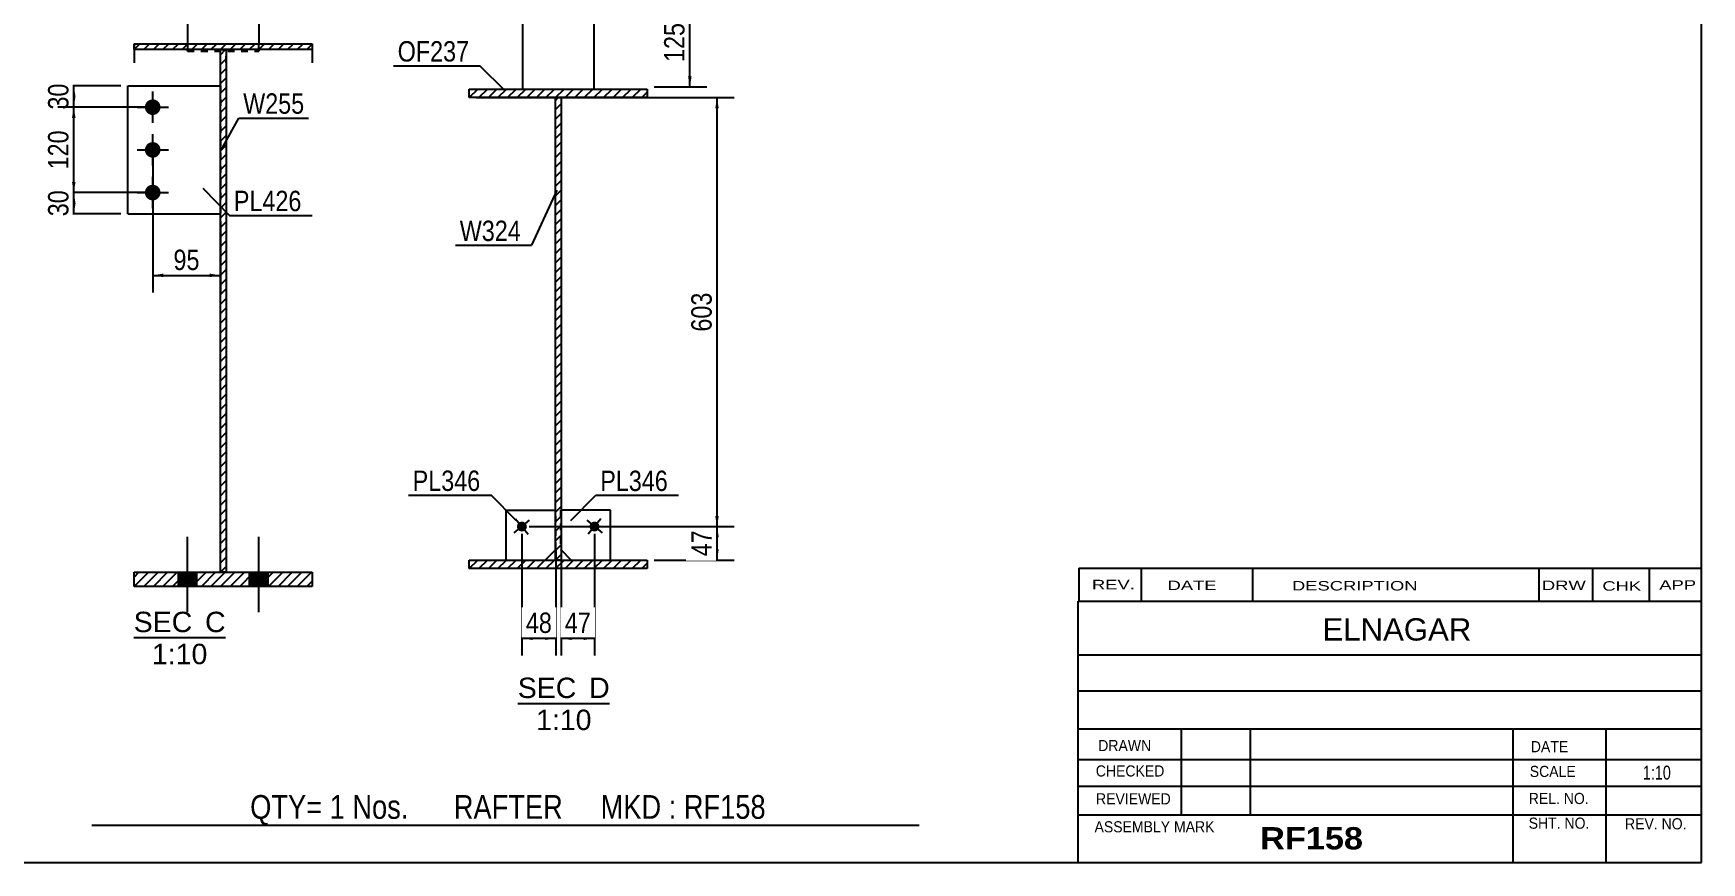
# Model space of a CAD drawing. Header units: millimetres. Extents: x -1031 to -628, y -184 to 93.
# Drawn here: x -862.7 to -628.3, y -183.6 to -67 of the extents above; entities that cross this region are included whole.
import ezdxf

# ---------------------------------------------------------------- set-up
doc = ezdxf.new("R2010")
doc.units = ezdxf.units.MM
doc.linetypes.add('DXK_LINE_DOT1', pattern=[1.8814, 0.9407, -0.9407])
doc.styles.add('Arial', font='ARIAL.TTF', dxfattribs={"height": 0.2})
doc.styles.add('Arial Bold', font='ARIALBD.TTF', dxfattribs={"height": 0.2})
doc.styles.add('Arial Narrow', font='ARIALN.TTF', dxfattribs={"height": 0.2})

# ---------------------------------------------------------------- blocks, each defined once
blk = doc.blocks.new('Unknown-624476958-1210')
at = {"color": 5, "linetype": 'Continuous'}
for p, q in [((-628.32, -183.58), (-628.32, 93.42)), ((-1028.32, -183.58), (-628.32, -183.58))]:
    blk.add_line(p, q, dxfattribs=at)
blk = doc.blocks.new('Unknown-624476958-12 - 1257')
at = {"color": 1, "linetype": 'Continuous'}
blk.add_line((-794.62, -161.19), (-781.71, -161.19), dxfattribs=at)
at = {"color": 0, "linetype": 'Continuous'}
for points in [[(-786.4, -160.44), (-786.4, -157.44), (-794.62, -157.44), (-794.62, -160.44)], [(-781.71, -160.44), (-781.71, -157.44), (-784.6, -157.44), (-784.6, -160.44)], [(-784.27, -164.94), (-784.27, -161.94), (-792.05, -161.94), (-792.05, -164.94)]]:
    blk.add_wipeout(points, dxfattribs=at)
at = {"color": 136, "linetype": 'Continuous', "style": 'Arial'}
for s, height, p in [('SEC', 2.865, (-794.62, -160.44)), ('D', 2.87, (-784.6, -160.44)), ('1:10', 2.865, (-792.05, -164.94))]:
    blk.add_text(s, height=height, dxfattribs=at).set_placement(p)
blk = doc.blocks.new('Unknown-624476958-14 - 1557')
at = {"color": 1, "linetype": 'Continuous'}
blk.add_line((-848.57, -151.93), (-835.66, -151.93), dxfattribs=at)
at = {"color": 0, "linetype": 'Continuous'}
for points in [[(-840.35, -151.18), (-840.35, -148.18), (-848.57, -148.18), (-848.57, -151.18)], [(-835.66, -151.18), (-835.66, -148.18), (-838.55, -148.18), (-838.55, -151.18)], [(-838.23, -155.68), (-838.23, -152.68), (-846.01, -152.68), (-846.01, -155.68)]]:
    blk.add_wipeout(points, dxfattribs=at)
at = {"color": 136, "linetype": 'Continuous', "style": 'Arial'}
for s, height, p in [('SEC', 2.865, (-848.57, -151.18)), ('C', 2.87, (-838.55, -151.18)), ('1:10', 2.865, (-846.01, -155.68))]:
    blk.add_text(s, height=height, dxfattribs=at).set_placement(p)
blk = doc.blocks.new('Bolt-624476958-1289 - 1257')
at = {"linetype": 'Continuous'}
blk.add_hatch(color=3, dxfattribs=at).paths.add_polyline_path([(-783.3, -136.79, -1), (-784.37, -135.89, -1)])
at = {"color": 3, "linetype": 'Continuous'}
for p, q in [((-784.91, -135.44), (-782.76, -137.24)), ((-782.94, -135.27), (-784.74, -137.41))]:
    blk.add_line(p, q, dxfattribs=at)
blk = doc.blocks.new('Part-624476958-1378 - 1257')
at = {"linetype": 'Continuous'}
h = blk.add_hatch(dxfattribs=at)
h.set_pattern_fill('', scale=0.3, style=0, pattern_type=0)
h.set_pattern_definition([(45, (-801.436, -142.239), (-0.67352, 0.67352), [])])
h.paths.add_polyline_path([(-801.44, -141.04), (-801.44, -142.24), (-776.44, -142.24), (-776.44, -141.04)])
at = {"color": 2, "linetype": 'Continuous'}
for p, q in [((-801.44, -142.24), (-801.44, -141.04)), ((-801.44, -141.04), (-776.44, -141.04)), ((-776.44, -142.24), (-801.44, -142.24)), ((-776.44, -141.04), (-776.44, -142.24))]:
    blk.add_line(p, q, dxfattribs=at)
blk = doc.blocks.new('Bolt-624476958-1290 - 1257')
at = {"linetype": 'Continuous'}
blk.add_hatch(color=3, dxfattribs=at).paths.add_polyline_path([(-793.5, -135.89, -1), (-794.57, -136.79, -1)])
at = {"color": 3, "linetype": 'Continuous'}
for p, q in [((-795.11, -137.24), (-792.96, -135.44)), ((-794.94, -135.27), (-793.14, -137.41))]:
    blk.add_line(p, q, dxfattribs=at)
blk = doc.blocks.new('Part-624476958-1292 - 1257')
at = {"color": 2, "linetype": 'Continuous'}
for p, q in [((-796.27, -141.04), (-796.27, -134.04)), ((-796.27, -134.04), (-789.34, -134.04)), ((-790.77, -141.04), (-789.34, -139.61))]:
    blk.add_line(p, q, dxfattribs=at)
at = {"color": 7, "linetype": 'DXK_LINE_DOT1'}
for p, q in [((-789.27, -134.04), (-789.34, -134.04)), ((-789.27, -139.54), (-789.27, -134.04)), ((-789.34, -139.61), (-789.27, -139.54)), ((-796.27, -141.04), (-790.77, -141.04))]:
    blk.add_line(p, q, dxfattribs=at)
blk = doc.blocks.new('Part-624476958-1293 - 1257')
at = {"color": 7, "linetype": 'DXK_LINE_DOT1'}
for p, q in [((-788.54, -134.04), (-788.61, -134.04)), ((-788.61, -134.04), (-788.61, -139.54)), ((-788.54, -139.61), (-788.61, -139.54)), ((-787.11, -141.04), (-781.61, -141.04))]:
    blk.add_line(p, q, dxfattribs=at)
at = {"color": 2, "linetype": 'Continuous'}
for p, q in [((-781.61, -134.04), (-788.54, -134.04)), ((-781.61, -141.04), (-781.61, -134.04)), ((-787.11, -141.04), (-788.54, -139.61))]:
    blk.add_line(p, q, dxfattribs=at)
blk = doc.blocks.new('Part-624476958-1294 - 1257')
at = {"color": 2, "linetype": 'Continuous'}
for p, q in [((-793.94, -45.84), (-793.94, -74.84)), ((-793.94, -45.84), (-783.94, -45.84)), ((-783.94, -45.84), (-783.94, -74.84))]:
    blk.add_line(p, q, dxfattribs=at)
at = {"color": 7, "linetype": 'DXK_LINE_DOT1'}
for p, q in [((-783.94, -45.84), (-793.94, -45.84)), ((-793.94, -74.84), (-783.94, -74.84))]:
    blk.add_line(p, q, dxfattribs=at)
blk = doc.blocks.new('Part-624476958-1401 - 1257')
at = {"linetype": 'Continuous'}
h = blk.add_hatch(dxfattribs=at)
h.set_pattern_fill('', scale=0.3, style=0, pattern_type=0)
h.set_pattern_definition([(45, (-789.336, -141.039), (-0.673519, 0.673519), [])])
h.paths.add_polyline_path([(-789.34, -76.04), (-789.34, -141.04), (-788.54, -141.04), (-788.54, -76.04)])
at = {"color": 2, "linetype": 'Continuous'}
for p, q in [((-789.34, -141.04), (-789.34, -76.04)), ((-789.34, -76.04), (-788.54, -76.04)), ((-788.54, -76.04), (-788.54, -141.04)), ((-788.54, -141.04), (-789.34, -141.04))]:
    blk.add_line(p, q, dxfattribs=at)
blk = doc.blocks.new('Part-624476958-1425 - 1257')
at = {"linetype": 'Continuous'}
h = blk.add_hatch(dxfattribs=at)
h.set_pattern_fill('', scale=0.3, style=0, pattern_type=0)
h.set_pattern_definition([(45, (-801.436, -76.039), (-0.67352, 0.67352), [])])
h.paths.add_polyline_path([(-801.44, -74.84), (-801.44, -76.04), (-776.44, -76.04), (-776.44, -74.84)])
at = {"color": 2, "linetype": 'Continuous'}
for p, q in [((-801.44, -76.04), (-801.44, -74.84)), ((-801.44, -74.84), (-776.44, -74.84)), ((-776.44, -74.84), (-776.44, -76.04)), ((-776.44, -76.04), (-801.44, -76.04))]:
    blk.add_line(p, q, dxfattribs=at)
blk = doc.blocks.new('Part-624476958-1559 - 1557')
at = {"linetype": 'Continuous'}
h = blk.add_hatch(dxfattribs=at)
h.set_pattern_fill('', scale=0.3, style=0, pattern_type=0)
h.set_pattern_definition([(45, (-848.4979, -69.2918), (-0.67352, 0.67352), [])])
h.paths.add_polyline_path([(-848.5, -68.48), (-848.5, -69.29), (-823.5, -69.29), (-823.5, -68.48)])
at = {"color": 7, "linetype": 'DXK_LINE_DOT1'}
for p, q in [((-848.5, -68.48), (-848.5, -69.29)), ((-823.5, -68.48), (-823.5, -69.29))]:
    blk.add_line(p, q, dxfattribs=at)
at = {"color": 2, "linetype": 'Continuous'}
for p, q in [((-848.5, -69.29), (-848.5, -68.48)), ((-848.5, -68.48), (-823.5, -68.48)), ((-848.5, -69.29), (-848.5, -71.15)), ((-823.5, -69.29), (-848.5, -69.29)), ((-823.5, -68.48), (-823.5, -69.29)), ((-823.5, -69.29), (-823.5, -71.15))]:
    blk.add_line(p, q, dxfattribs=at)
blk = doc.blocks.new('Part-624476958-1572 - 1557')
at = {"linetype": 'Continuous'}
h = blk.add_hatch(dxfattribs=at)
h.set_pattern_fill('', scale=0.3, style=0, pattern_type=0)
h.set_pattern_definition([(45, (-848.4979, -144.7718), (-0.67352, 0.67352), [])])
h.paths.add_polyline_path([(-848.5, -142.77), (-848.5, -144.77), (-823.5, -144.77), (-823.5, -142.77)])
at = {"color": 2, "linetype": 'Continuous'}
for p, q in [((-848.5, -144.77), (-848.5, -142.77)), ((-848.5, -142.77), (-823.5, -142.77)), ((-823.5, -142.77), (-823.5, -144.77)), ((-823.5, -144.77), (-848.5, -144.77))]:
    blk.add_line(p, q, dxfattribs=at)
blk = doc.blocks.new('Part-624476958-1641 - 1557')
at = {"linetype": 'Continuous'}
h = blk.add_hatch(dxfattribs=at)
h.set_pattern_fill('', scale=0.3, style=0, pattern_type=0)
h.set_pattern_definition([(45, (-836.3979, -142.7718), (-0.673519, 0.673519), [])])
h.paths.add_polyline_path([(-836.4, -69.29), (-836.4, -142.77), (-835.6, -142.77), (-835.6, -69.29)])
at = {"color": 7, "linetype": 'DXK_LINE_DOT1'}
for p, q in [((-836.4, -71.15), (-836.4, -69.29)), ((-835.6, -71.15), (-835.6, -69.29))]:
    blk.add_line(p, q, dxfattribs=at)
at = {"color": 2, "linetype": 'Continuous'}
for p, q in [((-836.4, -142.77), (-836.4, -69.29)), ((-836.4, -69.29), (-835.6, -69.29)), ((-835.6, -69.29), (-835.6, -142.77)), ((-835.6, -142.77), (-836.4, -142.77))]:
    blk.add_line(p, q, dxfattribs=at)
blk = doc.blocks.new('Part-624476958-1609 - 1557')
at = {"color": 2, "linetype": 'Continuous'}
for p, q in [((-849.4, -92.39), (-849.4, -74.39)), ((-849.4, -74.39), (-836.4, -74.39)), ((-849.4, -92.39), (-836.4, -92.39))]:
    blk.add_line(p, q, dxfattribs=at)
at = {"color": 7, "linetype": 'DXK_LINE_DOT1'}
blk.add_line((-836.4, -74.39), (-836.4, -92.39), dxfattribs=at)
blk = doc.blocks.new('Part-624476958-1619 - 1557')
at = {"color": 2, "linetype": 'Continuous'}
for p, q in [((-841, -40.77), (-841, -68.48)), ((-841, -40.77), (-831, -40.77)), ((-831, -40.77), (-831, -68.48))]:
    blk.add_line(p, q, dxfattribs=at)
at = {"color": 7, "linetype": 'DXK_LINE_DOT1'}
for p, q in [((-841, -40.85), (-831, -40.85)), ((-841, -68.48), (-841, -69.41)), ((-841, -69.49), (-841, -69.41)), ((-841, -69.41), (-831, -69.41)), ((-841, -69.49), (-831, -69.49)), ((-831, -69.41), (-831, -68.48)), ((-831, -69.41), (-831, -69.49))]:
    blk.add_line(p, q, dxfattribs=at)
blk = doc.blocks.new('Bolt-624476958-1646 - 1557')
at = {"linetype": 'Continuous'}
for points in [[(-842.3, -144.77), (-839.7, -144.77), (-839.7, -142.77), (-842.3, -142.77)], [(-832.3, -144.77), (-829.7, -144.77), (-829.7, -142.77), (-832.3, -142.77)]]:
    blk.add_hatch(color=3, dxfattribs=at).paths.add_polyline_path(points)
at = {"color": 3, "linetype": 'Continuous'}
for p, q in [((-841, -148.36), (-841, -137.77)), ((-831, -148.36), (-831, -137.77)), ((-842.3, -144.77), (-842.3, -142.77)), ((-839.7, -144.77), (-839.7, -142.77)), ((-832.3, -144.77), (-832.3, -142.77)), ((-829.7, -144.77), (-829.7, -142.77))]:
    blk.add_line(p, q, dxfattribs=at)
blk = doc.blocks.new('Bolt-624476958-1657 - 1557')
at = {"linetype": 'Continuous'}
for points in [[(-845.9, -76.29, -1), (-845.9, -78.49, -1)], [(-845.9, -82.29, -1), (-845.9, -84.49, -1)], [(-845.9, -88.29, -1), (-845.9, -90.49, -1)]]:
    blk.add_hatch(color=3, dxfattribs=at).paths.add_polyline_path(points)
at = {"color": 3, "linetype": 'Continuous'}
for p, q in [((-845.9, -79.59), (-845.9, -75.19)), ((-848.1, -77.39), (-843.7, -77.39)), ((-845.9, -85.59), (-845.9, -81.19)), ((-848.1, -83.39), (-843.7, -83.39)), ((-845.9, -91.59), (-845.9, -87.19)), ((-848.1, -89.39), (-843.7, -89.39))]:
    blk.add_line(p, q, dxfattribs=at)
blk = doc.blocks.new('StraightDimension-624476958-5522 - 1257')
at = {"linetype": 'Continuous'}
for points in [[(-766.88, -137.84), (-766.63, -136.34), (-766.38, -137.84)], [(-766.38, -139.54), (-766.63, -141.04), (-766.88, -139.54)]]:
    blk.add_hatch(color=7, dxfattribs=at).paths.add_polyline_path(points)
at = {"color": 7, "linetype": 'Continuous'}
for p, q in [((-793.04, -136.34), (-764.23, -136.34)), ((-766.63, -141.04), (-766.63, -136.34)), ((-775.44, -141.04), (-764.23, -141.04))]:
    blk.add_line(p, q, dxfattribs=at)
at = {"color": 0}
blk.add_wipeout([(-766.78, -136.26), (-770.98, -136.26), (-770.98, -141.12), (-766.78, -141.12)], dxfattribs=at)
at = {"color": 3, "style": 'Arial Narrow'}
blk.add_text('47', height=2.863, rotation=90.0002, dxfattribs=at).set_placement((-767.38, -140.52))
blk = doc.blocks.new('StraightDimension-624476958-5598 - 1257')
at = {"linetype": 'Continuous'}
for points in [[(-792.54, -152.29), (-794.04, -152.04), (-792.54, -151.79)], [(-790.77, -151.79), (-789.27, -152.04), (-790.77, -152.29)]]:
    blk.add_hatch(color=7, dxfattribs=at).paths.add_polyline_path(points)
at = {"color": 7, "linetype": 'Continuous'}
for p, q in [((-794.04, -137.34), (-794.04, -154.44)), ((-789.27, -139.46), (-789.27, -154.44)), ((-794.04, -152.04), (-789.27, -152.04))]:
    blk.add_line(p, q, dxfattribs=at)
at = {"color": 0}
blk.add_wipeout([(-789.22, -151.89), (-789.22, -147.69), (-794.08, -147.69), (-794.08, -151.89)], dxfattribs=at)
at = {"color": 3, "style": 'Arial Narrow'}
blk.add_text('48', height=2.863, dxfattribs=at).set_placement((-793.48, -151.29))
blk = doc.blocks.new('StraightDimension-624476958-5521 - 1257')
at = {"linetype": 'Continuous'}
for points in [[(-766.88, -77.54), (-766.63, -76.04), (-766.38, -77.54)], [(-766.38, -134.84), (-766.63, -136.34), (-766.88, -134.84)]]:
    blk.add_hatch(color=7, dxfattribs=at).paths.add_polyline_path(points)
at = {"color": 7, "linetype": 'Continuous'}
for p, q in [((-800.44, -76.04), (-764.23, -76.04)), ((-766.63, -136.34), (-766.63, -76.04)), ((-793.04, -136.34), (-764.23, -136.34))]:
    blk.add_line(p, q, dxfattribs=at)
at = {"color": 0}
blk.add_wipeout([(-766.78, -102.85), (-770.98, -102.85), (-770.98, -109.53), (-766.78, -109.53)], dxfattribs=at)
at = {"color": 3, "style": 'Arial Narrow'}
blk.add_text('603', height=2.863, rotation=90.0002, dxfattribs=at).set_placement((-767.38, -108.93))
blk = doc.blocks.new('StraightDimension-624476958-5576 - 1257')
at = {"linetype": 'Continuous'}
for points in [[(-787.04, -152.29), (-788.54, -152.04), (-787.04, -151.79)], [(-785.34, -151.79), (-783.84, -152.04), (-785.34, -152.29)]]:
    blk.add_hatch(color=7, dxfattribs=at).paths.add_polyline_path(points)
at = {"color": 7, "linetype": 'Continuous'}
for p, q in [((-783.84, -137.34), (-783.84, -154.44)), ((-788.54, -140.61), (-788.54, -154.44)), ((-788.54, -152.04), (-783.84, -152.04))]:
    blk.add_line(p, q, dxfattribs=at)
at = {"color": 0}
blk.add_wipeout([(-783.76, -151.89), (-783.76, -147.69), (-788.61, -147.69), (-788.61, -151.89)], dxfattribs=at)
at = {"color": 3, "style": 'Arial Narrow'}
blk.add_text('47', height=2.863, dxfattribs=at).set_placement((-788.01, -151.29))
blk = doc.blocks.new('StraightDimension-624476958-8030 - 1257')
at = {"linetype": 'Continuous'}
for points in [[(-770.7, -63.54), (-770.45, -62.04), (-770.2, -63.54)], [(-770.2, -73.04), (-770.45, -74.54), (-770.7, -73.04)]]:
    blk.add_hatch(color=7, dxfattribs=at).paths.add_polyline_path(points)
at = {"color": 7, "linetype": 'Continuous'}
for p, q in [((-785.44, -62.04), (-768.05, -62.04)), ((-770.45, -74.54), (-770.45, -62.04)), ((-775.44, -74.54), (-768.05, -74.54))]:
    blk.add_line(p, q, dxfattribs=at)
at = {"color": 0}
blk.add_wipeout([(-770.6, -64.95), (-774.8, -64.95), (-774.8, -71.63), (-770.6, -71.63)], dxfattribs=at)
at = {"color": 3, "style": 'Arial Narrow'}
blk.add_text('125', height=2.863, rotation=90.0002, dxfattribs=at).set_placement((-771.2, -71.03))
blk = doc.blocks.new('StraightDimension-624476958-5449 - 1557')
at = {"linetype": 'Continuous'}
for points in [[(-844.4, -101.28), (-845.9, -101.03), (-844.4, -100.78)], [(-837.9, -100.78), (-836.4, -101.03), (-837.9, -101.28)]]:
    blk.add_hatch(color=7, dxfattribs=at).paths.add_polyline_path(points)
at = {"color": 7, "linetype": 'Continuous'}
for p, q in [((-845.9, -84.39), (-845.9, -103.43)), ((-836.4, -93.39), (-836.4, -103.43)), ((-845.9, -101.03), (-836.4, -101.03))]:
    blk.add_line(p, q, dxfattribs=at)
at = {"color": 0}
blk.add_wipeout([(-838.72, -100.88), (-838.72, -96.68), (-843.58, -96.68), (-843.58, -100.88)], dxfattribs=at)
at = {"color": 3, "style": 'Arial Narrow'}
blk.add_text('95', height=2.863, dxfattribs=at).set_placement((-842.98, -100.28))
blk = doc.blocks.new('StraightDimension-624476958-5477 - 1557')
at = {"linetype": 'Continuous'}
for points in [[(-857.24, -75.89), (-856.99, -74.39), (-856.74, -75.89)], [(-856.74, -75.89), (-856.99, -77.39), (-857.24, -75.89)]]:
    blk.add_hatch(color=7, dxfattribs=at).paths.add_polyline_path(points)
at = {"color": 7, "linetype": 'Continuous'}
for p, q in [((-850.4, -74.39), (-859.24, -74.39)), ((-856.99, -77.39), (-856.99, -74.39)), ((-846.9, -77.39), (-859.24, -77.39))]:
    blk.add_line(p, q, dxfattribs=at)
at = {"color": 0}
blk.add_wipeout([(-857.14, -73.46), (-861.34, -73.46), (-861.34, -78.32), (-857.14, -78.32)], dxfattribs=at)
at = {"color": 3, "style": 'Arial Narrow'}
blk.add_text('30', height=2.863, rotation=90.0002, dxfattribs=at).set_placement((-857.74, -77.72))
blk = doc.blocks.new('StraightDimension-624476958-5478 - 1557')
at = {"linetype": 'Continuous'}
for points in [[(-857.24, -78.89), (-856.99, -77.39), (-856.74, -78.89)], [(-856.74, -87.89), (-856.99, -89.39), (-857.24, -87.89)]]:
    blk.add_hatch(color=7, dxfattribs=at).paths.add_polyline_path(points)
at = {"color": 7, "linetype": 'Continuous'}
for p, q in [((-846.9, -77.39), (-859.24, -77.39)), ((-856.99, -89.39), (-856.99, -77.39)), ((-846.9, -89.39), (-859.24, -89.39))]:
    blk.add_line(p, q, dxfattribs=at)
at = {"color": 0}
blk.add_wipeout([(-857.14, -80.05), (-861.34, -80.05), (-861.34, -86.73), (-857.14, -86.73)], dxfattribs=at)
at = {"color": 3, "style": 'Arial Narrow'}
blk.add_text('120', height=2.863, rotation=90.0002, dxfattribs=at).set_placement((-857.74, -86.13))
blk = doc.blocks.new('StraightDimension-624476958-5479 - 1557')
at = {"linetype": 'Continuous'}
for points in [[(-857.24, -90.89), (-856.99, -89.39), (-856.74, -90.89)], [(-856.74, -90.89), (-856.99, -92.39), (-857.24, -90.89)]]:
    blk.add_hatch(color=7, dxfattribs=at).paths.add_polyline_path(points)
at = {"color": 7, "linetype": 'Continuous'}
for p, q in [((-846.9, -89.39), (-859.24, -89.39)), ((-856.99, -92.39), (-856.99, -89.39)), ((-850.4, -92.39), (-859.24, -92.39))]:
    blk.add_line(p, q, dxfattribs=at)
at = {"color": 0}
blk.add_wipeout([(-857.14, -88.46), (-861.34, -88.46), (-861.34, -93.32), (-857.14, -93.32)], dxfattribs=at)
at = {"color": 3, "style": 'Arial Narrow'}
blk.add_text('30', height=2.863, rotation=90.0002, dxfattribs=at).set_placement((-857.74, -92.72))
blk = doc.blocks.new('CBS_CALLOFF-624476958-11724')
at = {"color": 7, "linetype": 'Continuous'}
blk.add_line((-854.44, -178.31), (-738.21, -178.33), dxfattribs=at)
at = {"color": 3, "linetype": 'Continuous', "style": 'Arial Narrow'}
blk.add_text('QTY= 1 Nos.      RAFTER     MKD : RF158', height=3.3405, dxfattribs=at).set_placement((-832.21, -177.42))
blk = doc.blocks.new('CBS_NAME_BLOG-624476958-11725')
at = {"color": 7, "linetype": 'Continuous'}
for p, q in [((-715.91, -146.83), (-628.39, -146.83)), ((-715.91, -183.54), (-715.91, -146.83)), ((-715.91, -154.37), (-628.39, -154.37)), ((-715.83, -159.42), (-628.32, -159.42)), ((-715.91, -164.79), (-628.39, -164.79)), ((-701.38, -176.9), (-701.38, -164.8)), ((-691.7, -176.87), (-691.7, -164.8)), ((-654.78, -183.54), (-654.78, -164.81)), ((-641.73, -183.54), (-641.73, -164.8)), ((-715.9, -169.09), (-628.32, -169.07)), ((-715.91, -172.84), (-628.39, -172.84)), ((-715.91, -176.88), (-628.39, -176.88)), ((-715.91, -183.58), (-628.32, -183.58))]:
    blk.add_line(p, q, dxfattribs=at)
at = {"color": 3, "linetype": 'Continuous', "style": 'Arial'}
blk.add_text('ELNAGAR', height=3.133, dxfattribs=at).set_placement((-681.58, -152.36))
at = {"color": 3, "linetype": 'Continuous'}
for s, height, style, width, p in [('DRAWN', 1.566, 'Arial', 0.9, (-713.08, -167.9)), ('DATE', 1.566, 'Arial', 0.9, (-652.31, -168.06)), ('CHECKED', 1.566, 'Arial', 0.9, (-713.42, -171.47)), ('SCALE', 1.566, 'Arial', 0.9, (-652.46, -171.54)), ('1:10', 1.957, 'Arial Narrow', 0.9, (-636.57, -171.9)), ('REVIEWED', 1.566, 'Arial', 0.9, (-713.39, -175.39)), ('REL. NO.', 1.566, 'Arial', 0.9, (-652.6, -175.34)), ('ASSEMBLY MARK', 1.5663, 'Arial', 0.9, (-713.6, -179.32)), ('SHT. NO.', 1.566, 'Arial', 0.9, (-652.61, -178.81)), ('REV. NO.', 1.566, 'Arial', 0.9, (-639.08, -178.9)), ('RF158', 3.131, 'Arial Bold', 1.1, (-690.33, -181.72))]:
    blk.add_text(s, height=height, dxfattribs=dict(at, style=style, width=width)).set_placement(p)
blk = doc.blocks.new('CBS_REVISION-624476958-11726')
at = {"color": 7, "linetype": 'Continuous'}
for p, q in [((-715.82, -142.2), (-628.32, -142.2)), ((-715.82, -142.2), (-715.82, -146.83)), ((-707.03, -142.2), (-707.03, -146.83)), ((-691.43, -142.2), (-691.43, -146.77)), ((-651.18, -142.2), (-651.18, -146.83)), ((-643.63, -142.2), (-643.63, -146.83)), ((-635.69, -142.2), (-635.69, -146.83)), ((-715.82, -146.83), (-628.33, -146.83))]:
    blk.add_line(p, q, dxfattribs=at)
at = {"color": 7, "style": 'Arial Narrow', "width": 1.7}
for s, height, p in [('REV.', 1.326, (-713.96, -145.15)), ('DATE', 1.326, (-703.34, -145.27)), ('DESCRIPTION', 1.3257, (-685.86, -145.32)), ('DRW', 1.326, (-650.75, -145.26)), ('CHK', 1.326, (-642.26, -145.35)), ('APP', 1.326, (-634.26, -145.2))]:
    blk.add_text(s, height=height, dxfattribs=at).set_placement(p)
blk = doc.blocks.new('Mark-624476958-1397 - 1257')
at = {"color": 7, "linetype": 'Continuous'}
blk.add_line((-789.15, -89.07), (-792.68, -96.8), dxfattribs=at)
at = {"color": 0}
blk.add_wipeout([(-794.18, -96.2), (-794.18, -93.2), (-802.77, -93.2), (-802.77, -96.2)], dxfattribs=at)
blk.add_wipeout([(-794.18, -96.2), (-794.18, -93.2), (-802.77, -93.2), (-802.77, -96.2)], dxfattribs=at)
at = {"color": 7, "linetype": 'Continuous'}
blk.add_line((-803.37, -96.8), (-792.68, -96.8), dxfattribs=at)
at = {"color": 3, "style": 'Arial Narrow'}
blk.add_text('W324', height=2.863, dxfattribs=at).set_placement((-802.77, -96.2))
blk = doc.blocks.new('Mark-624476958-5511 - 1257')
at = {"color": 7, "linetype": 'Continuous'}
blk.add_line((-796.41, -75.11), (-799.94, -71.57), dxfattribs=at)
at = {"color": 0}
blk.add_wipeout([(-801.44, -70.97), (-801.44, -67.97), (-811.49, -67.97), (-811.49, -70.97)], dxfattribs=at)
blk.add_wipeout([(-801.44, -70.97), (-801.44, -67.97), (-811.49, -67.97), (-811.49, -70.97)], dxfattribs=at)
at = {"color": 7, "linetype": 'Continuous'}
blk.add_line((-812.09, -71.57), (-799.94, -71.57), dxfattribs=at)
at = {"color": 3, "style": 'Arial Narrow'}
blk.add_text('OF237', height=2.863, dxfattribs=at).set_placement((-811.49, -70.97))
blk = doc.blocks.new('Mark-624476958-5491 - 1257')
at = {"color": 7, "linetype": 'Continuous'}
blk.add_line((-794.84, -135.47), (-798.37, -131.93), dxfattribs=at)
at = {"color": 0}
blk.add_wipeout([(-799.87, -131.33), (-799.87, -128.33), (-809.38, -128.33), (-809.38, -131.33)], dxfattribs=at)
blk.add_wipeout([(-799.87, -131.33), (-799.87, -128.33), (-809.38, -128.33), (-809.38, -131.33)], dxfattribs=at)
at = {"color": 7, "linetype": 'Continuous'}
blk.add_line((-809.98, -131.93), (-798.37, -131.93), dxfattribs=at)
at = {"color": 3, "style": 'Arial Narrow'}
blk.add_text('PL346', height=2.863, dxfattribs=at).set_placement((-809.38, -131.33))
blk = doc.blocks.new('Mark-624476958-5494 - 1257')
at = {"color": 0}
blk.add_wipeout([(-773.53, -131.34), (-773.53, -128.34), (-783.03, -128.34), (-783.03, -131.34)], dxfattribs=at)
blk.add_wipeout([(-773.53, -131.34), (-773.53, -128.34), (-783.03, -128.34), (-783.03, -131.34)], dxfattribs=at)
at = {"color": 7, "linetype": 'Continuous'}
for p, q in [((-787.17, -135.48), (-783.63, -131.94)), ((-783.63, -131.94), (-772.03, -131.94))]:
    blk.add_line(p, q, dxfattribs=at)
at = {"color": 3, "style": 'Arial Narrow'}
blk.add_text('PL346', height=2.863, dxfattribs=at).set_placement((-783.03, -131.34))
blk = doc.blocks.new('Mark-624476958-1637 - 1557')
at = {"color": 0}
blk.add_wipeout([(-824.61, -78.31), (-824.61, -75.31), (-833.19, -75.31), (-833.19, -78.31)], dxfattribs=at)
blk.add_wipeout([(-824.61, -78.31), (-824.61, -75.31), (-833.19, -75.31), (-833.19, -78.31)], dxfattribs=at)
at = {"color": 7, "linetype": 'Continuous'}
for p, q in [((-836.18, -83.26), (-833.79, -78.91)), ((-833.79, -78.91), (-824.01, -78.91))]:
    blk.add_line(p, q, dxfattribs=at)
at = {"color": 3, "style": 'Arial Narrow'}
blk.add_text('W255', height=2.863, dxfattribs=at).set_placement((-833.19, -78.31))
blk = doc.blocks.new('Mark-624476958-1605 - 1557')
at = {"color": 0}
blk.add_wipeout([(-825, -92), (-825, -89), (-834.5, -89), (-834.5, -92)], dxfattribs=at)
blk.add_wipeout([(-825, -92), (-825, -89), (-834.5, -89), (-834.5, -92)], dxfattribs=at)
at = {"color": 7, "linetype": 'Continuous'}
for p, q in [((-838.86, -88.76), (-835.1, -92.6)), ((-835.1, -92.6), (-823.5, -92.6))]:
    blk.add_line(p, q, dxfattribs=at)
at = {"color": 3, "style": 'Arial Narrow'}
blk.add_text('PL426', height=2.863, dxfattribs=at).set_placement((-834.5, -92))

msp = doc.modelspace()

# ---------------------------------------------------------------- block references
for name in ['Unknown-624476958-1210', 'Part-624476958-1619 - 1557', 'Part-624476958-1294 - 1257', 'Part-624476958-1559 - 1557', 'Part-624476958-1641 - 1557', 'Part-624476958-1609 - 1557', 'Part-624476958-1425 - 1257', 'Bolt-624476958-1657 - 1557', 'Part-624476958-1401 - 1257', 'Part-624476958-1292 - 1257', 'Bolt-624476958-1290 - 1257', 'Part-624476958-1293 - 1257', 'Bolt-624476958-1289 - 1257', 'Part-624476958-1572 - 1557', 'Part-624476958-1378 - 1257', 'CBS_REVISION-624476958-11726', 'CBS_NAME_BLOG-624476958-11725', 'CBS_CALLOFF-624476958-11724']:
    msp.add_blockref(name, (0, 0))

# ---------------------------------------------------------------- next in the draw order: block references
for name in ['StraightDimension-624476958-8030 - 1257', 'StraightDimension-624476958-5477 - 1557', 'StraightDimension-624476958-5449 - 1557', 'StraightDimension-624476958-5522 - 1257', 'Unknown-624476958-14 - 1557', 'Unknown-624476958-12 - 1257']:
    msp.add_blockref(name, (0, 0))

# ---------------------------------------------------------------- next in the draw order: block references
for name in ['Mark-624476958-1637 - 1557', 'StraightDimension-624476958-5478 - 1557', 'Mark-624476958-1605 - 1557', 'Bolt-624476958-1646 - 1557', 'StraightDimension-624476958-5598 - 1257']:
    msp.add_blockref(name, (0, 0))

# ---------------------------------------------------------------- next in the draw order: block references
for name in ['StraightDimension-624476958-5521 - 1257', 'StraightDimension-624476958-5479 - 1557']:
    msp.add_blockref(name, (0, 0))

# ---------------------------------------------------------------- next in the draw order: block references
for name in ['Mark-624476958-5511 - 1257', 'Mark-624476958-1397 - 1257', 'Mark-624476958-5491 - 1257', 'Mark-624476958-5494 - 1257', 'StraightDimension-624476958-5576 - 1257']:
    msp.add_blockref(name, (0, 0))

doc.saveas('drawing.dxf')
